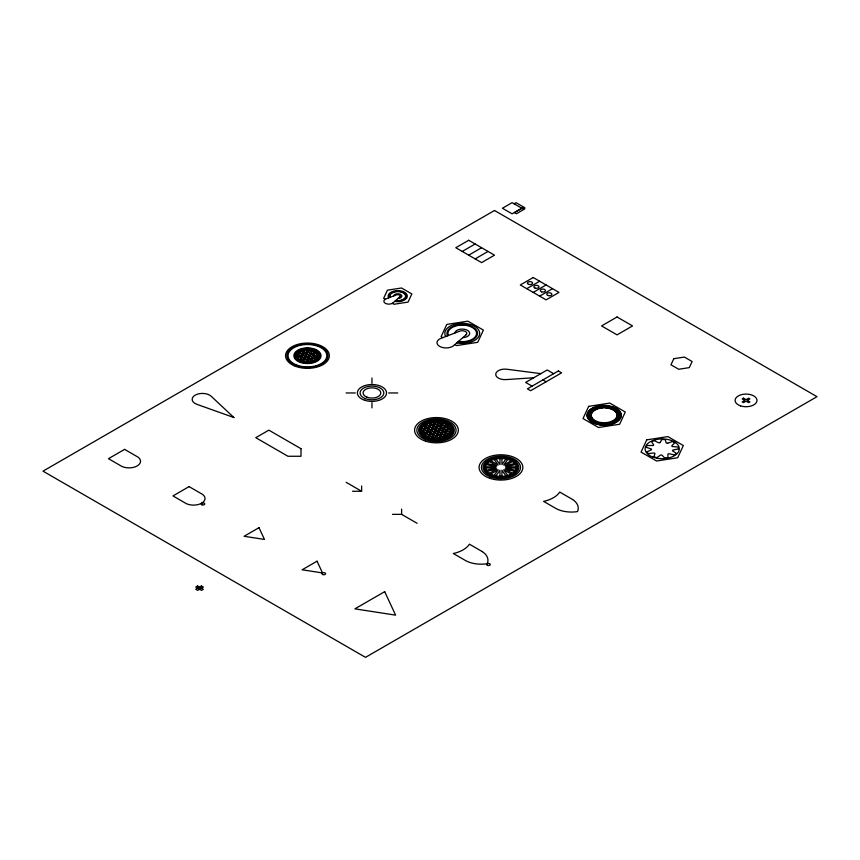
<?xml version="1.0" encoding="UTF-8"?>
<svg xmlns="http://www.w3.org/2000/svg" width="860" height="860" viewBox="0 0 860 860"><rect width="100%" height="100%" fill="white"/><g stroke="black" fill="none" stroke-linecap="round" stroke-linejoin="round"><path stroke-width="1.29" d="M297.528 357.835L300.677 351.02L309.192 349.697M300.28 360.2L305.128 349.751M307.246 361.813L312.546 350.385M311.288 361.394L315.685 351.901M316.19 359.125L317.974 355.277M421.905 433.3L426.538 423.303M424.539 435.923L431.096 421.787M434.633 439.084L442.577 421.97M438.492 439.073L445.899 423.098M442.663 438.396L448.931 424.883L421.035 429.237M447.372 436.547L451.414 427.829M303.58 361.394L309.019 349.676M427.624 437.557L435.192 421.271M431.01 438.579L439.008 421.368M660.179 442.406L661.953 439.449L665.253 439.621L666.102 442.717A1.129 0.645 0 0 0 667.747 443.169M494.135 475.462L498.187 469.818L490.694 474.139M505.97 458.971L501.928 464.604L501.917 458.498M495.93 475.892L499.972 470.248L499.983 476.354M507.765 459.39L503.713 465.034L511.206 460.723M514.151 203.809L516.086 202.691L524.858 207.754L522.923 208.873L512.108 202.648L502.433 208.238L512.108 213.828L521.784 208.238M462.25 251.442L475.15 243.993M468.7 255.173L481.6 247.723M475.15 258.892L488.05 251.442M526.75 288.68L539.65 281.241M533.2 292.411L546.1 284.961M539.65 296.13L552.55 288.68M489.329 473.344L496.811 469.033L487.029 471.366M512.571 461.508L505.089 465.83L514.871 463.497M667.779 443.158L672.423 441.546L674.778 442.9L671.961 445.587A1.129 0.645 0 0 0 672.724 446.544M486.287 470.334L496.069 467.99L485.481 467.99M515.613 464.529L505.831 466.873L516.419 466.873M297.442 353.739L314.384 351.116M296.883 356.04L316.878 352.965M297.743 358.136L317.942 355.019M299.957 360.028L317.652 357.287M304.408 361.555L315.136 359.899M424.958 424.184L441.202 421.658M422.056 426.839L446.028 423.142M421.099 431.451L450.844 426.839M422.056 433.526L451.812 428.925M423.926 435.461L451.865 431.129M426.882 437.235L450.844 433.526M431.698 438.707L447.952 436.192M533.748 377.744L506.239 379.582A9.127 5.268 0 0 1 495.725 374.358A9.127 5.268 0 0 1 506.271 369.166L540.854 373.638M346.118 392.956L355.255 392.956M388.645 392.956L397.782 392.956M599.366 405.812L608.934 405.812M595.238 406.866L613.062 406.866M592.776 407.919L602.333 407.919M605.967 407.919L615.524 407.919M591.013 408.973L597.324 408.973M610.976 408.973L617.287 408.973M589.68 410.026L595.034 410.026M613.266 410.026L618.62 410.026M588.681 411.08L593.518 411.08M614.782 411.08L619.619 411.08M587.95 412.133L592.465 412.133M615.835 412.133L620.35 412.133M587.445 413.187L591.777 413.187M616.523 413.187L620.855 413.187M587.143 414.24L591.379 414.24M616.921 414.24L621.157 414.24M587.047 415.294L591.25 415.294M617.05 415.294L621.253 415.294M587.143 416.347L591.379 416.347M616.921 416.347L621.157 416.347M587.445 417.401L591.777 417.401M616.523 417.401L620.855 417.401M587.95 418.454L592.465 418.454M615.835 418.454L620.35 418.454M588.681 419.508L593.518 419.508M614.782 419.508L619.619 419.508M613.266 420.562L618.62 420.562M589.68 420.562L595.034 420.562M591.013 421.615L597.324 421.615M610.976 421.615L617.287 421.615M592.776 422.668L602.333 422.668M605.967 422.668L615.524 422.668M595.238 423.722L613.062 423.722M599.366 424.775L608.934 424.775M485.481 466.873L496.059 466.873L486.287 464.529M516.419 468.066A15.512 8.955 0 0 1 492.253 474.849A15.512 8.955 0 0 1 494.177 459.38A15.512 8.955 0 0 1 516.419 468.066L505.841 467.99L515.613 470.334M352.492 491.264L361.63 491.264L361.63 485.986M392.483 514.355L401.62 514.355L417.1 523.288M672.767 446.555L678.121 447.039L678.411 448.952L673.262 449.973A1.129 0.645 0 0 0 672.778 450.984L676.368 453.36L674.466 454.94L669.392 453.8A1.129 0.645 0 0 0 667.887 454.402L667.983 457.552L664.769 458.058L662.146 455.305A1.129 0.645 0 0 0 660.329 455.209L656.889 457.649L653.88 456.843L654.933 453.768A1.129 0.645 0 0 0 653.643 453.016L648.289 453.618L646.881 451.876L651.117 449.909A1.129 0.645 0 0 0 650.966 448.856L646.193 447.329L647.053 445.48L652.493 445.534A1.129 0.645 0 0 0 653.546 444.674M487.029 463.497L496.811 465.83L489.329 461.508M514.871 471.366L505.089 469.022L512.571 473.344M553.657 373.691L547.207 369.972L525.643 382.421L532.093 386.14M542.875 379.916L546.1 381.775M385.28 299.248L383.657 298.312L387.43 290.175L401.523 287.992L411.843 293.948L408.07 302.086L393.977 304.268L392.343 303.333M442.825 337.636L441.105 336.647L446.77 324.435L467.915 321.167L483.395 330.1L477.73 342.312L456.585 345.58L454.865 344.591M443.921 422.335L450.06 425.883M436.74 421.239L451.952 430.021M309.32 349.708L317.845 354.621M432.096 421.594L451.339 432.709M304.365 349.88L317.555 357.491M428.441 422.518L449.737 434.816M300.914 350.912L315.749 359.48M490.694 460.723L498.176 465.034L494.135 459.39M425.485 423.862L447.415 436.525M511.206 474.139L503.723 469.818L507.765 475.462M298.431 352.535L312.943 360.91M423.174 425.56L444.469 437.858M297.012 354.75L309.106 361.727M421.572 427.667L440.815 438.783M420.948 430.355L436.16 439.148M422.862 434.493L429 438.041M346.15 482.32L361.63 491.264M199.617 587.025L201.519 588.122M197.564 588.218L199.466 589.315M495.93 458.971L499.972 464.604L499.983 458.498M505.97 475.892L501.928 470.248L501.917 476.354M653.525 444.652L651.59 441.739L654.309 440.632L658.405 442.696A1.129 0.645 0 0 0 660.168 442.427M401.62 509.077L401.62 514.355M371.95 378.035L371.95 383.313M371.95 402.587L371.95 407.866M454.832 333.046A7.439 4.289 0 0 1 462.433 329.079A7.439 4.289 0 0 1 469.678 333.261A7.439 4.289 0 0 1 462.809 337.647M448.415 335.497A14.319 8.267 0 0 1 461.003 325.134A14.319 8.267 0 0 1 476.515 334.088A14.319 8.267 0 0 1 458.563 341.366M447.555 335.83A15.297 8.837 0 0 1 460.82 324.575A15.297 8.837 0 0 1 477.483 334.196A15.297 8.837 0 0 1 457.993 341.85M445.716 336.529A17.415 10.051 0 0 1 460.401 323.371A17.415 10.051 0 0 1 479.568 334.443A17.415 10.051 0 0 1 456.778 342.914M388.666 297.872A9.578 5.525 0 0 1 396.729 290.637A9.578 5.525 0 0 1 407.264 296.721A9.578 5.525 0 0 1 394.729 301.376M389.677 297.485A8.406 4.859 0 0 1 396.954 291.303A8.406 4.859 0 0 1 406.124 296.592A8.406 4.859 0 0 1 395.396 300.796M390.139 297.313A7.89 4.558 0 0 1 397.062 291.594A7.89 4.558 0 0 1 405.608 296.528A7.89 4.558 0 0 1 395.697 300.527M393.676 295.958A4.085 2.354 0 0 1 397.847 293.776A4.085 2.354 0 0 1 401.835 296.077A4.085 2.354 0 0 1 398.051 298.485M301.011 448.716L301 456.262L287.95 456.262L255.775 437.686L268.836 430.14L301.011 448.716M588.67 406.361L583.005 418.562L598.485 427.506L619.63 424.238L625.295 412.026L609.815 403.082L588.67 406.361M673.81 358.695L670.972 364.801L678.712 369.262L689.29 367.629L692.128 361.522L684.388 357.061L673.81 358.695M646.72 439.868L641.055 452.081L656.535 461.014L677.68 457.746L683.345 445.544L667.865 436.6L646.72 439.868M466.045 334.83L453.714 345.591A9.116 5.257 0 0 1 439.675 346.408A9.116 5.257 0 0 1 441.083 338.292L459.735 331.175A4.558 2.634 0 0 1 465.475 331.508A4.558 2.634 0 0 1 466.045 334.83M399.835 296.926L393.041 302.838A4.999 2.881 0 0 1 385.334 303.3A4.999 2.881 0 0 1 386.129 298.85L396.374 294.926A2.494 1.441 0 0 1 399.535 295.109A2.494 1.441 0 0 1 399.835 296.926M494.5 210.485L43 471.151L365.5 657.352L817 396.675L494.5 210.485M522.923 207.754L514.452 212.646L516.387 213.764L524.858 208.873L522.923 207.754M468.7 240.273L455.8 247.723L481.6 262.612L494.5 255.173L468.7 240.273M124.593 449.371L108.468 458.681L122.002 466.496A11.492 6.633 0 0 0 137.17 465.937A11.492 6.633 0 0 0 138.127 457.187L124.593 449.371M533.2 277.511L520.3 284.961L546.1 299.861L559 292.411L533.2 277.511M189.093 486.61L172.968 495.919L186.502 503.734A11.492 6.633 0 0 0 201.67 503.175A11.492 6.633 0 0 0 202.627 494.425L189.093 486.61M617.05 316.985L601.57 325.918L617.05 334.863L632.53 325.918L617.05 316.985M259 527.674L244.1 536.274L264.45 539.424L259 527.674M558.355 370.983L527.395 388.86L530.62 390.719L561.58 372.842L558.355 370.983M197.564 585.982L195.747 587.025L201.519 590.358L203.336 589.315L197.564 585.982M201.433 585.982L195.747 589.261L197.65 590.358L203.336 587.079L201.433 585.982M317.05 561.193L302.15 569.793L322.5 572.943L317.05 561.193M384.7 591.648L354.9 608.848L395.6 615.147L384.7 591.648M743.459 398.169L742.191 398.911L744.771 400.405L742.191 401.889L743.459 402.63L746.05 401.136L748.641 402.63L749.909 401.889L747.329 400.405L749.909 398.911L748.641 398.169L746.05 399.663L743.459 398.169M233.877 417.508L197.22 404.458A10.266 5.923 0 0 1 195.177 395.159A10.266 5.923 0 0 1 211.28 396.342L233.877 417.508M572.631 499.51L559.731 492.06A27.369 15.802 0 0 1 543.606 501.369L556.506 508.819A22.865 13.201 0 0 0 577.468 511.603A22.865 13.201 0 0 0 572.631 499.51M482.331 551.636L469.431 544.187A27.369 15.802 0 0 1 453.306 553.507L466.206 560.946A22.865 13.201 0 0 0 487.168 563.741A22.865 13.201 0 0 0 482.331 551.636M487.437 565.353A1.827 1.053 0 0 0 490.275 564.558A1.827 1.053 0 0 0 487.663 563.537A1.827 1.053 0 0 0 487.437 565.353M322.769 574.555A1.827 1.053 0 0 0 325.607 573.76A1.827 1.053 0 0 0 322.994 572.738A1.827 1.053 0 0 0 322.769 574.555M201.939 504.798A1.827 1.053 0 0 0 204.777 504.003A1.827 1.053 0 0 0 202.165 502.982A1.827 1.053 0 0 0 201.939 504.798M740.578 405.877A10.943 6.321 0 0 0 756.993 400.405A10.943 6.321 0 0 0 740.578 394.923A10.943 6.321 0 0 0 740.578 405.877M490.006 478.375A21.887 12.642 0 0 0 522.837 467.431A21.887 12.642 0 0 0 490.006 456.488A21.887 12.642 0 0 0 490.006 478.375M491.716 475.311A16.48 9.514 0 0 0 517.387 468.109A16.48 9.514 0 0 0 493.748 458.875A16.48 9.514 0 0 0 491.716 475.311M492.027 476.354A17.845 10.309 0 0 0 518.795 467.431A17.845 10.309 0 0 0 492.027 458.509A17.845 10.309 0 0 0 492.027 476.354M489.996 476.773A19.543 11.287 0 0 0 520.45 468.238A19.543 11.287 0 0 0 492.414 457.284A19.543 11.287 0 0 0 489.996 476.773M425.506 441.137A21.887 12.642 0 0 0 458.337 430.193A21.887 12.642 0 0 0 425.506 419.25A21.887 12.642 0 0 0 425.506 441.137M428.699 437.944A15.512 8.955 0 0 0 451.962 430.193A15.512 8.955 0 0 0 428.699 422.443A15.512 8.955 0 0 0 428.699 437.944M427.183 438.095A16.534 9.546 0 0 0 452.94 430.871A16.534 9.546 0 0 0 429.226 421.604A16.534 9.546 0 0 0 427.183 438.095M427.538 439.105A17.834 10.298 0 0 0 454.284 430.193A17.834 10.298 0 0 0 427.538 421.282A17.834 10.298 0 0 0 427.538 439.105M425.463 439.567A19.608 11.32 0 0 0 456.004 431A19.608 11.32 0 0 0 427.882 420.013A19.608 11.32 0 0 0 425.463 439.567M364.651 400.255A14.598 8.428 0 0 0 386.548 392.956A14.598 8.428 0 0 0 364.651 385.656A14.598 8.428 0 0 0 364.651 400.255M366.983 397.191A8.858 5.117 0 0 0 380.786 393.321A8.858 5.117 0 0 0 368.08 388.354A8.858 5.117 0 0 0 366.983 397.191M365.296 398.631A11.879 6.858 0 0 0 383.796 393.439A11.879 6.858 0 0 0 366.758 386.785A11.879 6.858 0 0 0 365.296 398.631M295.184 366.177A21.887 12.642 0 0 0 329.283 356.62A21.887 12.642 0 0 0 297.882 344.344A21.887 12.642 0 0 0 295.184 366.177M302.172 360.996A10.556 6.095 0 0 0 318.006 355.717A10.556 6.095 0 0 0 302.172 350.428A10.556 6.095 0 0 0 302.172 360.996M300.935 361.275A11.631 6.719 0 0 0 319.049 356.19A11.631 6.719 0 0 0 302.365 349.676A11.631 6.719 0 0 0 300.935 361.275M300.323 361.791A12.717 7.342 0 0 0 320.135 356.233A12.717 7.342 0 0 0 301.892 349.106A12.717 7.342 0 0 0 300.323 361.791M300.667 362.501A13.566 7.837 0 0 0 321.017 355.717A13.566 7.837 0 0 0 300.667 348.934A13.566 7.837 0 0 0 300.667 362.501M296.582 364.984A19.382 11.191 0 0 0 326.789 356.513A19.382 11.191 0 0 0 298.979 345.645A19.382 11.191 0 0 0 296.582 364.984M297.238 365.93A20.436 11.793 0 0 0 327.886 355.717A20.436 11.793 0 0 0 297.238 345.494A20.436 11.793 0 0 0 297.238 365.93M652.611 456.993A17.103 9.879 0 0 0 679.26 449.511A17.103 9.879 0 0 0 654.729 439.933A17.103 9.879 0 0 0 652.611 456.993M594.561 423.475A17.103 9.879 0 0 0 621.21 416.003A17.103 9.879 0 0 0 596.679 406.414A17.103 9.879 0 0 0 594.561 423.475M596.915 421.464A12.9 7.45 0 0 0 617.018 415.831A12.9 7.45 0 0 0 598.517 408.597A12.9 7.45 0 0 0 596.915 421.464M548.046 295.55A2.569 1.483 0 0 0 551.894 294.27A2.569 1.483 0 0 0 548.046 292.981A2.569 1.483 0 0 0 548.046 295.55M541.596 291.83A2.569 1.483 0 0 0 545.444 290.551A2.569 1.483 0 0 0 541.596 289.261A2.569 1.483 0 0 0 541.596 291.83M534.985 288.046A2.569 1.483 0 0 0 538.983 286.928A2.569 1.483 0 0 0 535.307 285.488A2.569 1.483 0 0 0 534.985 288.046M528.534 284.327A2.569 1.483 0 0 0 532.534 283.209A2.569 1.483 0 0 0 528.857 281.768A2.569 1.483 0 0 0 528.534 284.327"/></g></svg>
